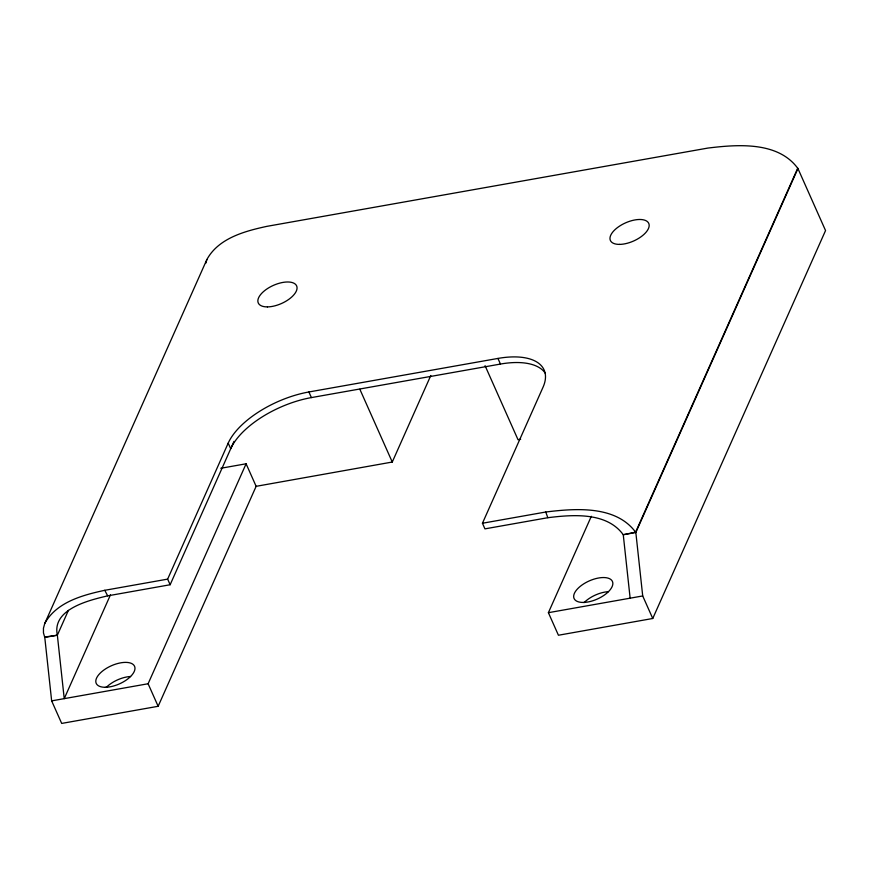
<?xml version="1.0" encoding="UTF-8"?>
<svg xmlns="http://www.w3.org/2000/svg" width="869" height="869" viewBox="0 0 869 869"><rect width="100%" height="100%" fill="white"/><g stroke="black" fill="none" stroke-linecap="round" stroke-linejoin="round"><path stroke-width="1.3" d="M591.322 516.305L548.393 612.688L558.43 635.239L652.749 618.489L825.55 230.557L797.948 168.553C778.157 141.234 737.672 144.428 707.855 148.078L266.881 226.353C244.754 231.143 218.532 238.171 206.876 259.527L44.754 623.464L43.45 628.211L43.461 632.893L44.775 637.422L51.651 700.87L61.688 723.421L158.147 706.291L256.138 486.325L246.101 463.785L220.802 468.272M205.888 263.09L206.876 259.527M110.472 594.841L64.23 698.643L57.354 635.196L68.401 610.386M44.775 637.422L57.354 635.196C51.727 609.104 88.996 600.24 107.68 595.852L170.139 584.739L167.641 579.123L228.199 443.125A70.009 33.076 -24 0 1 308.897 391.973L497.948 358.43A70.009 33.076 -24 0 1 543.016 387.259L482.447 523.247L484.945 528.863L547.828 517.707C572.78 514.622 606.671 511.874 623.258 534.728L630.134 598.176M170.139 584.739L233.978 441.409M158.147 706.291L148.11 683.751L246.101 463.785M256.138 486.325L392.267 462.036L430.818 375.473M797.731 168.195L635.619 532.143L623.258 534.728L635.836 532.501L797.948 168.553M44.754 623.464C56.409 602.108 82.631 595.091 104.769 590.301L167.641 579.123M228.199 443.125L230.709 448.752A70.009 33.076 -24 0 1 311.395 397.589L500.457 364.057A70.009 33.076 -24 0 1 545.439 373.453M520.683 439.236L518.022 439.714L485.065 365.675M482.447 523.247L545.743 512.015C575.56 508.365 616.045 505.171 635.836 532.501L642.712 595.949L652.749 618.489M51.651 700.87L148.11 683.751M548.393 612.688L642.712 595.949M44.667 637.042L57.354 635.196M104.769 590.301L107.68 595.852M497.948 358.43L500.457 364.057M359.853 389.236L392.267 462.036M308.897 391.973L311.395 397.589M545.743 512.015L547.828 517.707M106.257 687.422A20.997 9.928 -24 0 1 130.567 676.495M584.131 602.586A20.997 9.928 -24 0 1 608.441 591.659M583.197 602.445A20.997 9.928 -24 0 0 612.851 583.653A20.997 9.928 -24 0 0 583.686 583.881A20.997 9.928 -24 0 0 583.197 602.445M105.323 687.281A20.997 9.928 -24 0 0 134.977 668.489A20.997 9.928 -24 0 0 105.812 668.717A20.997 9.928 -24 0 0 105.323 687.281M619.532 244.395A20.997 9.928 -24 0 0 649.176 225.592A20.997 9.928 -24 0 0 620.01 225.821A20.997 9.928 -24 0 0 619.532 244.395M267.413 306.898A20.997 9.928 -24 0 0 297.057 288.106A20.997 9.928 -24 0 0 267.891 288.323A20.997 9.928 -24 0 0 267.413 306.898"/></g></svg>
